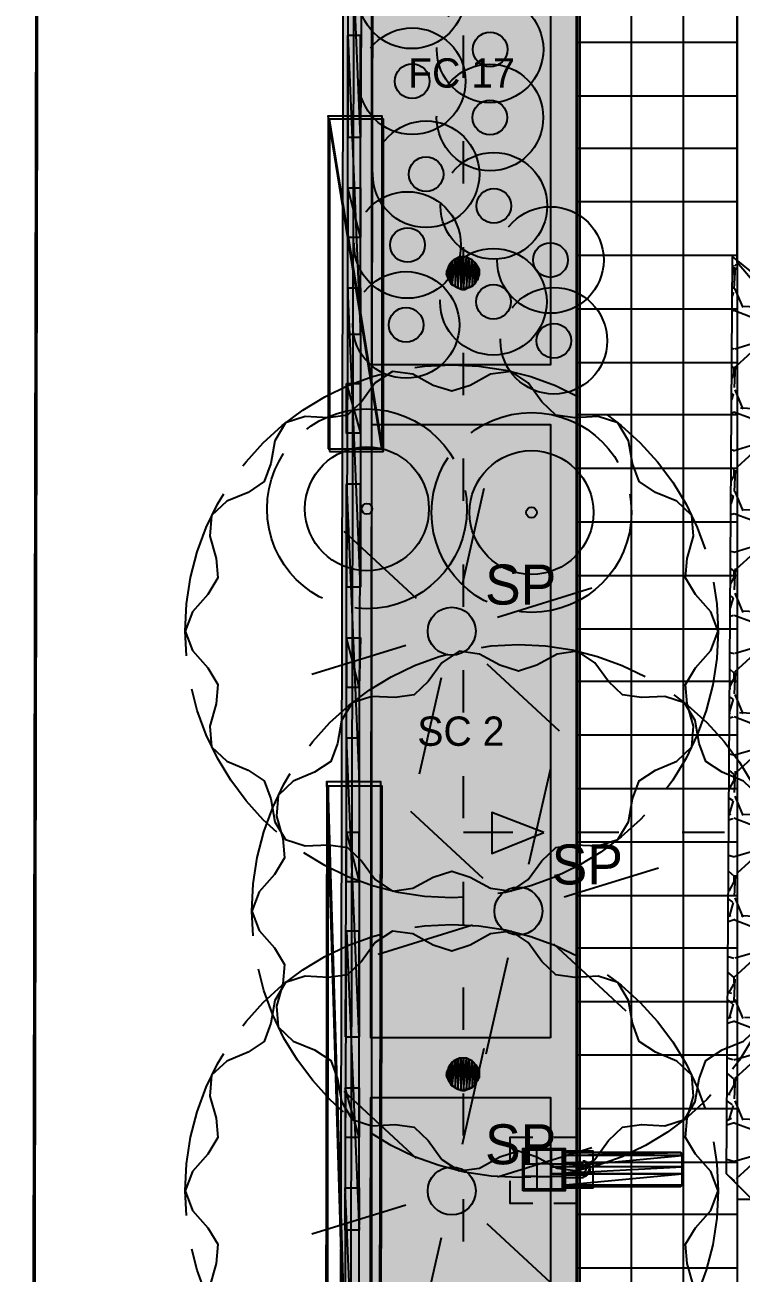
# Model space of a CAD drawing. Header units: metres. Extents: x 1 to 213, y 1 to 147.
# Drawn here: x 49.55 to 54.92, y 75.98 to 85.35 of the extents above; entities that cross this region are included whole.
import ezdxf
from ezdxf.enums import TextEntityAlignment as Align

# ---------------------------------------------------------------- set-up
doc = ezdxf.new("R2010")
doc.units = ezdxf.units.M
doc.linetypes.add('DASHED', pattern=[1.524, 1.27, -0.254])
for name, color, linetype in [('00-BASE-ARQUITECTURA', 8, 'Continuous'), ('PJ-ARBOLES', 94, 'Continuous'), ('PJ-ARBUSTOS', 82, 'Continuous'), ('PJ-COPA-ADULTA', 8, 'DASHED'), ('PJ-CUBRESUELOS', 150, 'Continuous'), ('PJ-ETIQUETAS', 7, 'Continuous'), ('PJ-GRAVILLA', 42, 'Continuous'), ('PJ-LIMITE-JARDIN', 7, 'Continuous'), ('PJ-MASAS', 92, 'Continuous'), ('PJ-MASAS-RELLENO', 92, 'Continuous'), ('PJ-RIEGO-SECTORES', 5, 'Continuous')]:
    doc.layers.add(name, color=color, linetype=linetype)

# ---------------------------------------------------------------- blocks, each defined once
blk = doc.blocks.new('PJ_SP')
for p, q in [((0.0798, 0.351), (0.2439, 1.0726)), ((-0.2641, 0.2447), (-0.807, 0.7475)), ((0.3439, 0.1064), (1.0509, 0.3251)), ((-0.3439, -0.1064), (-1.0509, -0.3251)), ((0.2641, -0.2447), (0.807, -0.7475)), ((-0.0798, -0.351), (-0.2439, -1.0726))]:
    blk.add_line(p, q)
blk.add_lwpolyline([(2, 0), (1.9445, 0.1457), (1.8293, 0.2757), (1.7549, 0.4005), (1.7678, 0.5453), (1.8152, 0.7124), (1.8019, 0.8678), (1.6887, 0.975), (1.5285, 1.0421), (1.4073, 1.1223), (1.3561, 1.2583), (1.3263, 1.4295), (1.247, 1.5637), (1.0985, 1.6112), (0.925, 1.6021), (0.781, 1.6217), (0.6759, 1.7221), (0.5748, 1.8634), (0.445, 1.9499), (0.2906, 1.9282), (0.1383, 1.8448), (0, 1.8), (-0.1383, 1.8448), (-0.2906, 1.9282), (-0.445, 1.9499), (-0.5748, 1.8634), (-0.6759, 1.7221), (-0.781, 1.6217), (-0.925, 1.6021), (-1.0985, 1.6112), (-1.247, 1.5637), (-1.3263, 1.4295), (-1.3561, 1.2583), (-1.4073, 1.1223), (-1.5285, 1.0421), (-1.6887, 0.975), (-1.8019, 0.8678), (-1.8152, 0.7124), (-1.7678, 0.5453), (-1.7549, 0.4005), (-1.8293, 0.2757), (-1.9445, 0.1457), (-2, 0), (-1.9445, -0.1457), (-1.8293, -0.2757), (-1.7549, -0.4005), (-1.7678, -0.5453), (-1.8152, -0.7124), (-1.8019, -0.8678), (-1.6887, -0.975), (-1.5285, -1.0421), (-1.4073, -1.1223), (-1.3561, -1.2583), (-1.3263, -1.4295), (-1.247, -1.5637), (-1.0985, -1.6112), (-0.925, -1.6021), (-0.781, -1.6217), (-0.6759, -1.7221), (-0.5748, -1.8634), (-0.445, -1.9499), (-0.2906, -1.9282), (-0.1383, -1.8448), (0, -1.8), (0.1383, -1.8448), (0.2906, -1.9282), (0.445, -1.9499), (0.5748, -1.8634), (0.6759, -1.7221), (0.781, -1.6217), (0.925, -1.6021), (1.0985, -1.6112), (1.247, -1.5637), (1.3263, -1.4295), (1.3561, -1.2583), (1.4073, -1.1223), (1.5285, -1.0421), (1.6887, -0.975), (1.8019, -0.8678), (1.8152, -0.7124), (1.7678, -0.5453), (1.7549, -0.4005), (1.8293, -0.2757), (1.9445, -0.1457), (2, 0)], close=True)
blk.add_circle((0, 0), 0.18)
at = {"flags": 1}
for tag, p, height in [('CODIGO', (0.15, 0.15), 0.2), ('ESPECIE', (0.15, -0.1), 0.15), ('ZONA', (0.15, -0.3), 0.15)]:
    blk.add_attdef(tag, p, '', height=height, dxfattribs=at)
blk = doc.blocks.new('PJ_SC')
for radius in [0.465, 0.04]:
    blk.add_circle((0, 0), radius)
at = {"flags": 1}
for tag, p, height in [('CODIGO', (0.15, 0.15), 0.2), ('ESPECIE', (0.15, -0.1), 0.15), ('ZONA', (0.15, -0.3), 0.15)]:
    blk.add_attdef(tag, p, '', height=height, dxfattribs=at)
blk = doc.blocks.new('PJ_FC')
blk.add_circle((0, 0), 0.13)
at = {"flags": 1}
for tag, p, height in [('CODIGO', (0.15, 0.15), 0.2), ('ESPECIE', (0.15, -0.1), 0.15), ('ZONA', (0.15, -0.3), 0.15)]:
    blk.add_attdef(tag, p, '', height=height, dxfattribs=at)

msp = doc.modelspace()

# ---------------------------------------------------------------- hatches: boundary and pattern name
at = {"layer": 'PJ-GRAVILLA'}
h = msp.add_hatch(dxfattribs=at)
h.set_pattern_fill('GRAVEL', scale=0.03)
h.paths.add_polyline_path([(53.8, 98.484), (53.8, 89.0322), (53.7545, 89.0322), (53.534, 88.5913), (53.534, 87.6211), (53.7104, 87.2243), (53.7104, 74.2597), (53.534, 74.1274), (52.6521, 74.1274), (52.4757, 73.9069), (52.4757, 73.1573), (52.6521, 72.9368), (53.5781, 72.9368), (53.7104, 72.7604), (53.7104, 48.3746), (53.5781, 48.1541), (52.8284, 48.1982), (52.4757, 47.9337), (52.4757, 47.2722), (52.6962, 47.0076), (53.5781, 47.0076), (53.7104, 46.8312), (53.7104, 42.2451), (52.9607, 42.1569), (51.9465, 42.1569), (51.8583, 42.5538), (51.9465, 90.5756), (52.0347, 90.9284), (51.9906, 98.425), (52.0788, 98.5131), (53.8, 98.484)])
h = msp.add_hatch(dxfattribs=at)
h.set_pattern_fill('GRAVEL', scale=0.03)
h.paths.add_polyline_path([(54.8569, 83.6083), (55.0774, 83.4319), (55.1215, 83.1673), (56.4444, 81.8003), (56.4885, 81.5357), (57.3705, 80.6979), (57.8555, 80.1246), (57.8996, 79.9041), (59.0462, 78.7576), (59.3548, 78.3607), (59.3989, 78.0961), (59.9281, 77.6111), (59.9281, 76.8173), (59.5753, 76.5086), (55.0333, 76.5086), (54.8128, 76.7291), (54.8569, 83.6083)])
at = {"layer": 'PJ-MASAS-RELLENO'}
for points in [[(53.4904, 87.1776), (53.4904, 82.8), (52.1522, 82.8), (52.1607, 87.4), (53.3915, 87.4), (53.4904, 87.1776)], [(53.4904, 77.75), (52.1429, 77.75), (52.1514, 82.35), (53.4904, 82.35), (53.4904, 77.75)], [(53.4904, 74.3697), (53.4607, 74.3474), (52.6521, 74.3474), (52.6302, 74.3463), (52.6085, 74.343), (52.5873, 74.3377), (52.5667, 74.3302), (52.547, 74.3207), (52.5283, 74.3093), (52.5108, 74.2961), (52.4948, 74.2812), (52.4803, 74.2648), (52.3039, 74.0443), (52.2914, 74.0272), (52.2807, 74.0089), (52.2718, 73.9896), (52.2648, 73.9696), (52.2597, 73.9491), (52.2567, 73.9281), (52.2557, 73.9069), (52.2557, 73.7), (52.1355, 73.7), (52.1421, 77.3), (53.4904, 77.3), (53.4904, 74.3697)]]:
    msp.add_hatch(color=7, dxfattribs=at).paths.add_polyline_path(points)

# ---------------------------------------------------------------- linework, layer by layer
at = {"layer": '00-BASE-ARQUITECTURA'}
for points in [[(49.5476, 44.6722), (49.7487, 142.1764)], [(49.5582, 44.6511), (49.7593, 142.1447)], [(52.0664, 109.5798), (51.9818, 71.4798), (51.9289, 46.2703), (51.9183, 46.2703)], [(88.5472, 53.6469), (88.5472, 51.6678), (74.3867, 51.6678), (72.8415, 46.7254), (52.1511, 46.7254), (52.1511, 98.3297), (67.7827, 98.3297)], [(59.8029, 77.7769), (54.8922, 83.566), (54.8922, 87.376)], [(51.9712, 84.5079), (52.0664, 84.5079), (51.9712, 86.7515), (51.9712, 84.5079)], [(52.0664, 84.5079), (51.9712, 86.7515), (52.077, 86.7515), (52.0664, 84.5079)], [(54.8922, 71.5327), (54.8922, 42.418), (53.6963, 42.418), (53.6857, 64.336), (53.6857, 72.7392), (53.6857, 85.4815), (54.8922, 85.471), (54.8922, 72.7392)], [(53.6963, 42.418), (53.6963, 85.4815)], [(54.0984, 67.5746), (54.0984, 85.4815)], [(54.49, 42.418), (54.49, 85.4815)], [(52.0664, 85.2699), (51.9712, 85.2699), (52.0664, 83.0262), (52.0664, 85.2699)], [(51.9712, 85.2699), (52.0664, 83.0262), (51.9712, 83.0262), (51.9712, 85.2699)], [(52.839, 84.9524), (52.839, 85.2699)], [(54.8922, 85.217), (53.6857, 85.217)], [(54.8922, 84.8148), (53.6857, 84.8148)], [(51.823, 82.169), (52.2252, 82.169), (51.823, 84.6666), (51.823, 82.169)], [(52.2252, 82.169), (51.823, 84.6666), (52.2252, 84.6666), (52.2252, 82.169)], [(51.8336, 82.1478), (52.2358, 82.1478), (51.8336, 84.6455), (51.8336, 82.1478)], [(52.2358, 82.1478), (51.8336, 84.6455), (52.2358, 84.6455), (52.2358, 82.1478)], [(52.839, 84.1586), (52.839, 84.4761)], [(54.8922, 84.4232), (53.6857, 84.4232)], [(51.9712, 83.7565), (52.0664, 83.7565), (51.9712, 84.1269), (51.9712, 83.7565)], [(52.0664, 83.7565), (51.9712, 84.1269), (52.0664, 84.1269), (52.0664, 83.7565)], [(54.8922, 84.021), (53.6857, 84.021)], [(52.839, 83.3649), (52.839, 83.6824)], [(52.839, 83.6083), (52.8073, 83.6083), (52.7861, 83.5977), (52.7649, 83.5871), (52.7544, 83.5765), (52.7332, 83.5554), (52.7226, 83.5342), (52.7226, 83.513), (52.712, 83.4919), (52.712, 83.4707), (52.7226, 83.4495), (52.7332, 83.4284), (52.7438, 83.4072), (52.7649, 83.3966), (52.7755, 83.386), (52.7967, 83.3755), (52.8284, 83.3649), (52.8496, 83.3649), (52.8708, 83.3755), (52.892, 83.386), (52.9131, 83.3966), (52.9237, 83.4072), (52.9343, 83.4284), (52.9449, 83.4495), (52.9555, 83.4707), (52.9555, 83.4919), (52.9555, 83.513), (52.9449, 83.5342), (52.9343, 83.5554), (52.9131, 83.5765), (52.9025, 83.5871), (52.8814, 83.5977), (52.8602, 83.6083), (52.839, 83.6083)], [(52.7226, 83.5236), (52.7226, 83.4495), (52.7332, 83.5448), (52.7226, 83.5236)], [(52.7226, 83.4495), (52.7332, 83.5448), (52.7332, 83.4284), (52.7226, 83.4495)], [(52.7332, 83.5448), (52.7332, 83.4284), (52.7438, 83.566), (52.7332, 83.5448)], [(52.7332, 83.4284), (52.7438, 83.566), (52.7438, 83.4178), (52.7332, 83.4284)], [(52.7438, 83.566), (52.7438, 83.4178), (52.7544, 83.5765), (52.7438, 83.566)], [(52.7438, 83.4178), (52.7544, 83.5765), (52.7544, 83.3966), (52.7438, 83.4178)], [(52.7544, 83.5765), (52.7544, 83.3966), (52.7755, 83.5871), (52.7544, 83.5765)], [(52.7544, 83.3966), (52.7755, 83.5871), (52.7755, 83.386), (52.7544, 83.3966)], [(52.7755, 83.5871), (52.7755, 83.386), (52.7967, 83.5977), (52.7755, 83.5871)], [(52.7755, 83.386), (52.7967, 83.5977), (52.7967, 83.3755), (52.7755, 83.386)], [(52.7967, 83.5977), (52.7967, 83.3755), (52.8179, 83.6083), (52.7967, 83.5977)], [(52.7967, 83.3755), (52.8179, 83.6083), (52.8179, 83.3649), (52.7967, 83.3755)], [(52.8179, 83.6083), (52.8179, 83.3649), (52.839, 83.6083), (52.8179, 83.6083)], [(52.8179, 83.3649), (52.839, 83.6083), (52.839, 83.3649), (52.8179, 83.3649)], [(52.839, 83.6083), (52.839, 83.3649), (52.8602, 83.6083), (52.839, 83.6083)], [(52.839, 83.3649), (52.8602, 83.6083), (52.8602, 83.3755), (52.839, 83.3649)], [(52.8602, 83.6083), (52.8602, 83.3755), (52.8814, 83.5977), (52.8602, 83.6083)], [(52.8602, 83.3755), (52.8814, 83.5977), (52.8814, 83.3755), (52.8602, 83.3755)], [(52.8814, 83.5977), (52.8814, 83.3755), (52.9025, 83.5871), (52.8814, 83.5977)], [(52.8814, 83.3755), (52.9025, 83.5871), (52.9025, 83.386), (52.8814, 83.3755)], [(52.9025, 83.5871), (52.9025, 83.386), (52.9237, 83.566), (52.9025, 83.5871)], [(52.9025, 83.386), (52.9237, 83.566), (52.9237, 83.4072), (52.9025, 83.386)], [(52.9237, 83.566), (52.9237, 83.4072), (52.9343, 83.5554), (52.9237, 83.566)], [(52.9237, 83.4072), (52.9343, 83.5554), (52.9343, 83.4284), (52.9237, 83.4072)], [(52.9343, 83.5554), (52.9343, 83.4284), (52.9449, 83.5342), (52.9343, 83.5554)], [(54.8922, 83.6189), (53.6857, 83.6189)], [(52.712, 83.5025), (52.712, 83.4813), (52.7226, 83.5236), (52.712, 83.5025)], [(52.712, 83.4813), (52.7226, 83.5236), (52.7226, 83.4495), (52.712, 83.4813)], [(52.9343, 83.4284), (52.9449, 83.5342), (52.9449, 83.439), (52.9343, 83.4284)], [(52.9449, 83.439), (52.9449, 83.5342), (52.9555, 83.513), (52.9449, 83.439)], [(52.9449, 83.439), (52.9555, 83.4707), (52.9555, 83.513), (52.9449, 83.439)], [(52.9555, 83.4707), (52.9555, 83.513), (52.9555, 83.4919), (52.9555, 83.4707)], [(51.9606, 81.1318), (52.0664, 81.1318), (51.9712, 83.3755), (51.9606, 81.1318)], [(52.0664, 81.1318), (51.9712, 83.3755), (52.0664, 83.3755), (52.0664, 81.1318)], [(54.8922, 83.2167), (53.6857, 83.2167)], [(52.839, 82.5711), (52.839, 82.8886)], [(54.8922, 82.8145), (53.6857, 82.8145)], [(52.0664, 82.6558), (51.9606, 82.6558), (52.0664, 82.2854), (52.0664, 82.6558)], [(51.9606, 82.6558), (52.0664, 82.2854), (51.9606, 82.2854), (51.9606, 82.6558)], [(54.8922, 82.423), (53.6857, 82.423)], [(52.839, 81.7774), (52.839, 82.0949)], [(54.8922, 82.0208), (53.6857, 82.0208)], [(52.0664, 81.9044), (51.9606, 81.9044), (52.0559, 79.6713), (52.0664, 81.9044)], [(51.9606, 81.9044), (52.0559, 79.6713), (51.9606, 79.6713), (51.9606, 81.9044)], [(54.8922, 81.6186), (53.6857, 81.6186)], [(52.839, 80.9836), (52.839, 81.3011)], [(54.8922, 81.2165), (53.6857, 81.2165)], [(51.9606, 80.3804), (52.0559, 80.3804), (51.9606, 80.7508), (51.9606, 80.3804)], [(52.0559, 80.3804), (51.9606, 80.7508), (52.0664, 80.7508), (52.0559, 80.3804)], [(54.8922, 80.8143), (53.6857, 80.8143)], [(52.839, 80.1899), (52.839, 80.5074)], [(54.8922, 80.4227), (53.6857, 80.4227)], [(51.95, 77.7557), (52.0559, 77.7557), (51.9606, 79.9994), (51.95, 77.7557)], [(52.0559, 77.7557), (51.9606, 79.9994), (52.0559, 79.9994), (52.0559, 77.7557)], [(54.8922, 80.0205), (53.6857, 80.0205)], [(52.839, 79.3961), (52.839, 79.7136)], [(51.7913, 67.1618), (52.1935, 67.1618), (51.8124, 79.6713), (51.7913, 67.1618)], [(51.8019, 67.1406), (52.204, 67.1406), (51.823, 79.6395), (51.8019, 67.1406)], [(52.1935, 67.1618), (51.8124, 79.6713), (52.2146, 79.6713), (52.1935, 67.1618)], [(52.204, 67.1406), (51.823, 79.6395), (52.2252, 79.6395), (52.204, 67.1406)], [(54.8922, 79.6184), (53.6857, 79.6184)], [(53.4423, 79.2903), (53.0507, 79.4385), (53.0507, 79.1315), (53.4423, 79.2903)], [(52.0559, 79.2903), (51.9606, 79.2903), (52.0559, 78.9199), (52.0559, 79.2903)], [(51.9606, 79.2903), (52.0559, 78.9199), (51.9606, 78.9199), (51.9606, 79.2903)], [(53.2095, 79.2903), (52.839, 79.2903)], [(54.0032, 79.2903), (53.6857, 79.2903)], [(54.797, 79.2903), (54.4795, 79.2903)], [(54.8922, 79.2162), (53.6857, 79.2162)], [(52.839, 78.6024), (52.839, 78.9199)], [(54.8922, 78.814), (53.6857, 78.814)], [(51.9606, 78.5495), (52.0559, 76.3058), (51.95, 76.3058), (51.9606, 78.5495)], [(52.0559, 78.5495), (51.9606, 78.5495), (52.0559, 76.3058), (52.0559, 78.5495)], [(54.8922, 78.4225), (53.6857, 78.4225)], [(52.839, 77.8086), (52.839, 78.1261)], [(54.8922, 78.0203), (53.6857, 78.0203)], [(52.839, 77.597), (52.8073, 77.597), (52.7861, 77.5864), (52.7649, 77.5758), (52.7544, 77.5652), (52.7332, 77.544), (52.7226, 77.5229), (52.7226, 77.5017), (52.712, 77.4805), (52.712, 77.4594), (52.7226, 77.4382), (52.7332, 77.417), (52.7438, 77.3959), (52.7649, 77.3853), (52.7755, 77.3747), (52.7967, 77.3641), (52.8284, 77.3535), (52.8496, 77.3535), (52.8708, 77.3641), (52.892, 77.3747), (52.9131, 77.3853), (52.9237, 77.3959), (52.9343, 77.417), (52.9449, 77.4382), (52.9555, 77.4594), (52.9555, 77.4805), (52.9555, 77.5017), (52.9449, 77.5229), (52.9343, 77.544), (52.9131, 77.5652), (52.9025, 77.5758), (52.8814, 77.5864), (52.8602, 77.597), (52.839, 77.597)], [(52.7332, 77.5335), (52.7332, 77.417), (52.7438, 77.5546), (52.7332, 77.5335)], [(52.7332, 77.417), (52.7438, 77.5546), (52.7438, 77.4065), (52.7332, 77.417)], [(52.7438, 77.5546), (52.7438, 77.4065), (52.7544, 77.5652), (52.7438, 77.5546)], [(52.7438, 77.4065), (52.7544, 77.5652), (52.7544, 77.3853), (52.7438, 77.4065)], [(52.7544, 77.5652), (52.7544, 77.3853), (52.7755, 77.5758), (52.7544, 77.5652)], [(52.7544, 77.3853), (52.7755, 77.5758), (52.7755, 77.3747), (52.7544, 77.3853)], [(52.7755, 77.5758), (52.7755, 77.3747), (52.7967, 77.5864), (52.7755, 77.5758)], [(52.7755, 77.3747), (52.7967, 77.5864), (52.7967, 77.3641), (52.7755, 77.3747)], [(52.7967, 77.5864), (52.7967, 77.3641), (52.8179, 77.597), (52.7967, 77.5864)], [(52.7967, 77.3641), (52.8179, 77.597), (52.8179, 77.3535), (52.7967, 77.3641)], [(52.8179, 77.597), (52.8179, 77.3535), (52.839, 77.597), (52.8179, 77.597)], [(52.8179, 77.3535), (52.839, 77.597), (52.839, 77.3535), (52.8179, 77.3535)], [(52.839, 77.597), (52.839, 77.3535), (52.8602, 77.597), (52.839, 77.597)], [(52.839, 77.3535), (52.8602, 77.597), (52.8602, 77.3641), (52.839, 77.3535)], [(52.8602, 77.597), (52.8602, 77.3641), (52.8814, 77.5864), (52.8602, 77.597)], [(52.8602, 77.3641), (52.8814, 77.5864), (52.8814, 77.3641), (52.8602, 77.3641)], [(52.8814, 77.5864), (52.8814, 77.3641), (52.9025, 77.5758), (52.8814, 77.5864)], [(52.8814, 77.3641), (52.9025, 77.5758), (52.9025, 77.3747), (52.8814, 77.3641)], [(52.9025, 77.5758), (52.9025, 77.3747), (52.9237, 77.5546), (52.9025, 77.5758)], [(52.9025, 77.3747), (52.9237, 77.5546), (52.9237, 77.3959), (52.9025, 77.3747)], [(52.9237, 77.5546), (52.9237, 77.3959), (52.9343, 77.544), (52.9237, 77.5546)], [(52.9237, 77.3959), (52.9343, 77.544), (52.9343, 77.417), (52.9237, 77.3959)], [(52.9343, 77.544), (52.9343, 77.417), (52.9449, 77.5229), (52.9343, 77.544)], [(54.8922, 77.6181), (53.6857, 77.6181)], [(52.712, 77.4911), (52.712, 77.47), (52.7226, 77.5123), (52.712, 77.4911)], [(52.712, 77.47), (52.7226, 77.5123), (52.7226, 77.4382), (52.712, 77.47)], [(52.7226, 77.5123), (52.7226, 77.4382), (52.7332, 77.5335), (52.7226, 77.5123)], [(52.7226, 77.4382), (52.7332, 77.5335), (52.7332, 77.417), (52.7226, 77.4382)], [(52.9343, 77.417), (52.9449, 77.5229), (52.9449, 77.4276), (52.9343, 77.417)], [(52.9449, 77.4276), (52.9449, 77.5229), (52.9555, 77.5017), (52.9449, 77.4276)], [(52.9449, 77.4276), (52.9555, 77.4488), (52.9555, 77.5017), (52.9449, 77.4276)], [(52.9555, 77.4488), (52.9555, 77.5017), (52.9555, 77.4805), (52.9555, 77.4488)], [(51.95, 77.0043), (52.0559, 77.0043), (51.95, 77.3747), (51.95, 77.0043)], [(52.0559, 77.0043), (51.95, 77.3747), (52.0559, 77.3747), (52.0559, 77.0043)], [(52.839, 77.0149), (52.839, 77.3324)], [(54.8922, 77.216), (53.6857, 77.216)], [(53.1883, 76.835), (53.1883, 77.0043), (53.3576, 77.0043)], [(53.5164, 77.0043), (53.6857, 77.0043), (53.6857, 76.835)], [(53.2941, 76.8032), (53.3894, 76.8032), (53.3894, 76.909)], [(53.4952, 76.909), (53.4952, 76.8032), (53.5904, 76.8032)], [(53.8127, 76.8985), (53.8127, 76.8985), (53.5799, 76.8985), (53.8127, 76.8985), (53.5799, 76.8985), (53.5799, 76.8879), (53.8127, 76.8985)], [(53.5799, 76.8879), (53.8127, 76.8879), (53.8127, 76.8985), (53.5799, 76.8879)], [(54.4795, 76.8667), (53.5799, 76.8667), (54.4689, 76.8879), (54.4795, 76.8667)], [(53.5799, 76.8667), (54.4689, 76.8879), (53.5799, 76.8879), (53.5799, 76.8667)], [(53.5799, 76.8879), (53.8127, 76.8879), (53.5799, 76.8879)], [(53.8127, 76.8879), (53.8127, 76.8879), (53.5799, 76.8879), (53.8127, 76.8879)], [(53.5904, 76.8138), (53.5904, 76.8985)], [(53.8127, 76.8879), (54.4689, 76.8879), (53.8127, 76.8879)], [(53.8127, 76.6339), (54.4689, 76.6339), (54.4795, 76.6445), (54.4795, 76.8667), (54.4689, 76.8879), (53.8127, 76.8879)], [(54.4795, 76.782), (53.5799, 76.782), (54.4795, 76.8667), (54.4795, 76.782)], [(53.5799, 76.782), (54.4795, 76.8667), (53.5799, 76.8667), (53.5799, 76.782)], [(53.5904, 76.8138), (53.7386, 76.8138)], [(53.5904, 76.8138), (53.601, 76.8032), (53.601, 76.7185), (53.5904, 76.6974), (53.5904, 76.6233)], [(53.601, 76.8032), (53.7386, 76.8032)], [(54.8922, 76.8138), (53.6857, 76.8138)], [(53.7333, 76.708), (53.7467, 76.7095), (53.7589, 76.7139), (53.7697, 76.7208), (53.7787, 76.7298), (53.7856, 76.7406), (53.79, 76.7528), (53.7915, 76.7662), (53.79, 76.7795), (53.7856, 76.7918), (53.7787, 76.8026), (53.7697, 76.8116), (53.7589, 76.8185), (53.7467, 76.8228), (53.7333, 76.8244)], [(53.7333, 76.7185), (53.7442, 76.7198), (53.7543, 76.7234), (53.7631, 76.729), (53.7705, 76.7364), (53.7761, 76.7452), (53.7797, 76.7553), (53.7809, 76.7662), (53.7797, 76.7771), (53.7761, 76.7871), (53.7705, 76.796), (53.7631, 76.8033), (53.7543, 76.809), (53.7442, 76.8125), (53.7333, 76.8138)], [(53.3894, 76.708), (53.2941, 76.708)], [(53.3894, 76.708), (53.3894, 76.6127)], [(54.4795, 76.7291), (53.4952, 76.7291), (54.4795, 76.782), (54.4795, 76.7291)], [(53.4952, 76.7291), (54.4795, 76.782), (53.4952, 76.782), (53.4952, 76.7291)], [(53.4952, 76.782), (53.5799, 76.782)], [(53.4952, 76.7291), (53.5799, 76.7291), (53.4952, 76.7291)], [(53.4952, 76.7291), (53.5799, 76.7291)], [(53.5904, 76.708), (53.4952, 76.708), (53.4952, 76.6127)], [(54.4795, 76.6445), (53.5799, 76.6445), (54.4795, 76.7291), (54.4795, 76.6445)], [(53.5799, 76.6445), (54.4795, 76.7291), (53.5799, 76.7291), (53.5799, 76.6445)], [(54.4795, 76.7291), (53.5799, 76.7291), (54.4795, 76.7291)], [(53.5799, 76.7291), (54.4795, 76.7291), (53.5799, 76.7291)], [(53.7386, 76.7185), (53.601, 76.7185)], [(53.7069, 76.7662), (53.7076, 76.7601), (53.7096, 76.7545), (53.7127, 76.7496), (53.7168, 76.7455), (53.7217, 76.7424), (53.7273, 76.7404), (53.7333, 76.7397), (53.7394, 76.7404), (53.745, 76.7424), (53.7499, 76.7455), (53.754, 76.7496), (53.7571, 76.7545), (53.7591, 76.7601), (53.7598, 76.7662), (53.7591, 76.7722), (53.7571, 76.7778), (53.754, 76.7827), (53.7499, 76.7868), (53.745, 76.7899), (53.7394, 76.7919), (53.7333, 76.7926), (53.7273, 76.7919), (53.7217, 76.7899), (53.7168, 76.7868), (53.7127, 76.7827), (53.7096, 76.7778), (53.7076, 76.7722), (53.7069, 76.7662)], [(51.95, 74.3796), (52.0453, 74.3796), (51.95, 76.6233), (51.95, 74.3796)], [(52.0453, 74.3796), (51.95, 76.6233), (52.0559, 76.6233), (52.0453, 74.3796)], [(53.3576, 76.5069), (53.1883, 76.5069), (53.1883, 76.6762)], [(54.4689, 76.6339), (53.5799, 76.6339), (54.4795, 76.6445), (54.4689, 76.6339)], [(53.5799, 76.6339), (54.4795, 76.6445), (53.5799, 76.6445), (53.5799, 76.6339)], [(53.8127, 76.6233), (53.5799, 76.6233), (53.8127, 76.6339), (53.8127, 76.6233)], [(53.5799, 76.6233), (53.8127, 76.6339), (53.5799, 76.6339), (53.5799, 76.6233)], [(54.4689, 76.6339), (54.4689, 76.6339), (53.5799, 76.6339), (54.4689, 76.6339), (53.5799, 76.6339), (53.8127, 76.6339), (54.4689, 76.6339)], [(53.5799, 76.6233), (53.8127, 76.6233), (53.5799, 76.6233)], [(53.7386, 76.6974), (53.5904, 76.6974)], [(53.6857, 76.6762), (53.6857, 76.5069)], [(52.839, 76.2211), (52.839, 76.5386)], [(54.8922, 76.5386), (59.5383, 76.5386)], [(53.6857, 76.5069), (53.5164, 76.5069)], [(54.8922, 76.4222), (53.6857, 76.4222)], [(54.8922, 76.02), (53.6857, 76.02)]]:
    msp.add_lwpolyline(points, dxfattribs=at)
for points in [[(53.2835, 76.6021), (53.2835, 76.9196), (53.601, 76.9196), (53.601, 76.6021)], [(53.2941, 76.6127), (53.2941, 76.909), (53.5904, 76.909), (53.5904, 76.6127)], [(53.5799, 76.8985), (53.5799, 76.6233), (53.8127, 76.6233), (53.8127, 76.8985)], [(53.3894, 76.8032), (53.3894, 76.708), (53.4952, 76.708), (53.4952, 76.8032)]]:
    msp.add_lwpolyline(points, close=True, dxfattribs=at)
at = {"layer": 'PJ-COPA-ADULTA'}
for centre, radius in [((52.4497, 85.5712), 0.4), ((53.0376, 85.1653), 0.4), ((52.4537, 84.9268), 0.4), ((53.037, 84.6544), 0.4), ((52.5573, 84.2289), 0.4), ((53.066, 83.9917), 0.4), ((52.4183, 83.698), 0.4), ((53.4904, 83.5853), 0.4), ((53.0629, 83.2721), 0.4), ((52.4073, 83.0981), 0.4), ((53.5165, 82.9794), 0.4), ((52.75, 80.8), 2), ((52.114, 81.7186), 0.75), ((53.3487, 81.6906), 0.75), ((53.25, 78.7), 2), ((52.75, 76.6), 2)]:
    msp.add_circle(centre, radius, dxfattribs=at)
at = {"layer": 'PJ-LIMITE-JARDIN'}
msp.add_lwpolyline([(51.8583, 42.5538), (51.9465, 90.5756), (52.0347, 90.9284), (51.9906, 98.425), (52.0788, 98.5131), (53.8, 98.484), (53.8, 98.484), (53.8, 89.0322), (53.7545, 89.0322), (53.534, 88.5913), (53.534, 87.6211), (53.7104, 87.2243), (53.7104, 74.2597), (53.534, 74.1274), (52.6521, 74.1274), (52.4757, 73.9069), (52.4757, 73.1573), (52.6521, 72.9368), (53.5781, 72.9368), (53.7104, 72.7604), (53.7104, 48.3746)], dxfattribs=at)
msp.add_lwpolyline([(54.8569, 83.6083), (55.0774, 83.4319), (55.1215, 83.1673), (56.4444, 81.8003), (56.4885, 81.5357), (57.3705, 80.6979), (57.8555, 80.1246), (57.8996, 79.9041), (59.0462, 78.7576), (59.3548, 78.3607), (59.3989, 78.0961), (59.9281, 77.6111), (59.9281, 76.8173), (59.5753, 76.5086), (55.0333, 76.5086), (54.8128, 76.7291), (54.8569, 83.6083)], close=True, dxfattribs=at)
at = {"layer": 'PJ-MASAS'}
for points in [[(53.4904, 87.1776), (53.4904, 82.8), (52.1522, 82.8), (52.1607, 87.4), (53.3915, 87.4), (53.4904, 87.1776)], [(53.4904, 77.75), (52.1429, 77.75), (52.1514, 82.35), (53.4904, 82.35), (53.4904, 77.75)]]:
    msp.add_lwpolyline(points, close=True, dxfattribs=at)
msp.add_lwpolyline([(52.1355, 73.7), (52.1421, 77.3), (53.4904, 77.3), (53.4904, 74.3697)], dxfattribs=at)
at = {"layer": 'PJ-RIEGO-SECTORES'}
msp.add_lwpolyline([(51.8583, 42.5538), (51.9465, 90.5756), (52.0347, 90.9284), (51.9906, 98.425), (52.0788, 98.5131), (53.8, 98.484), (53.8, 89.0322), (53.7545, 89.0322), (53.7545, 89.0322), (53.534, 88.5913), (53.534, 87.6211), (53.7104, 87.2243), (53.7104, 74.2597), (53.534, 74.1274), (52.6521, 74.1274), (52.4757, 73.9069), (52.4757, 73.1573), (52.6521, 72.9368), (53.5781, 72.9368), (53.7104, 72.7604), (53.7104, 48.3746)], dxfattribs=at)
msp.add_lwpolyline([(55.1215, 83.1673), (56.4444, 81.8003), (56.4885, 81.5357), (57.3705, 80.6979), (57.8555, 80.1246), (57.8996, 79.9041), (59.0462, 78.7576), (59.3548, 78.3607), (59.3989, 78.0961), (59.9281, 77.6111), (59.9281, 76.8173), (59.5753, 76.5086), (55.0333, 76.5086), (54.8128, 76.7291), (54.8569, 83.6083), (55.0774, 83.4319), (55.1215, 83.1673)], close=True, dxfattribs=at)

# ---------------------------------------------------------------- block references
at = {"layer": 'PJ-ARBOLES'}
for p in [(52.75, 80.8), (53.25, 78.7), (52.75, 76.6)]:
    msp.add_blockref('PJ_SP', p, dxfattribs=at)
at = {"layer": 'PJ-ARBUSTOS'}
for p in [(52.114, 81.7186), (53.3487, 81.6906)]:
    msp.add_blockref('PJ_SC', p, dxfattribs=at)
at = {"layer": 'PJ-CUBRESUELOS'}
for p in [(53.0376, 85.1653), (52.4537, 84.9268), (53.037, 84.6544), (52.5573, 84.2289), (53.066, 83.9917), (52.4183, 83.698), (53.4904, 83.5853), (53.0629, 83.2721), (52.4073, 83.0981), (53.5165, 82.9794)]:
    msp.add_blockref('PJ_FC', p, dxfattribs=at)

# ---------------------------------------------------------------- texts
at = {"layer": 'PJ-ETIQUETAS'}
for s, p in [('FC 17', (52.8233, 84.9888)), ('SC 2', (52.8188, 80.05))]:
    msp.add_text(s, height=0.22, dxfattribs=at).set_placement(p, align=Align.MIDDLE_CENTER)
for p in [(53, 81), (53.5, 78.9), (53, 76.8)]:
    msp.add_text('SP', height=0.3, dxfattribs=at).set_placement(p)

doc.saveas('drawing.dxf')
